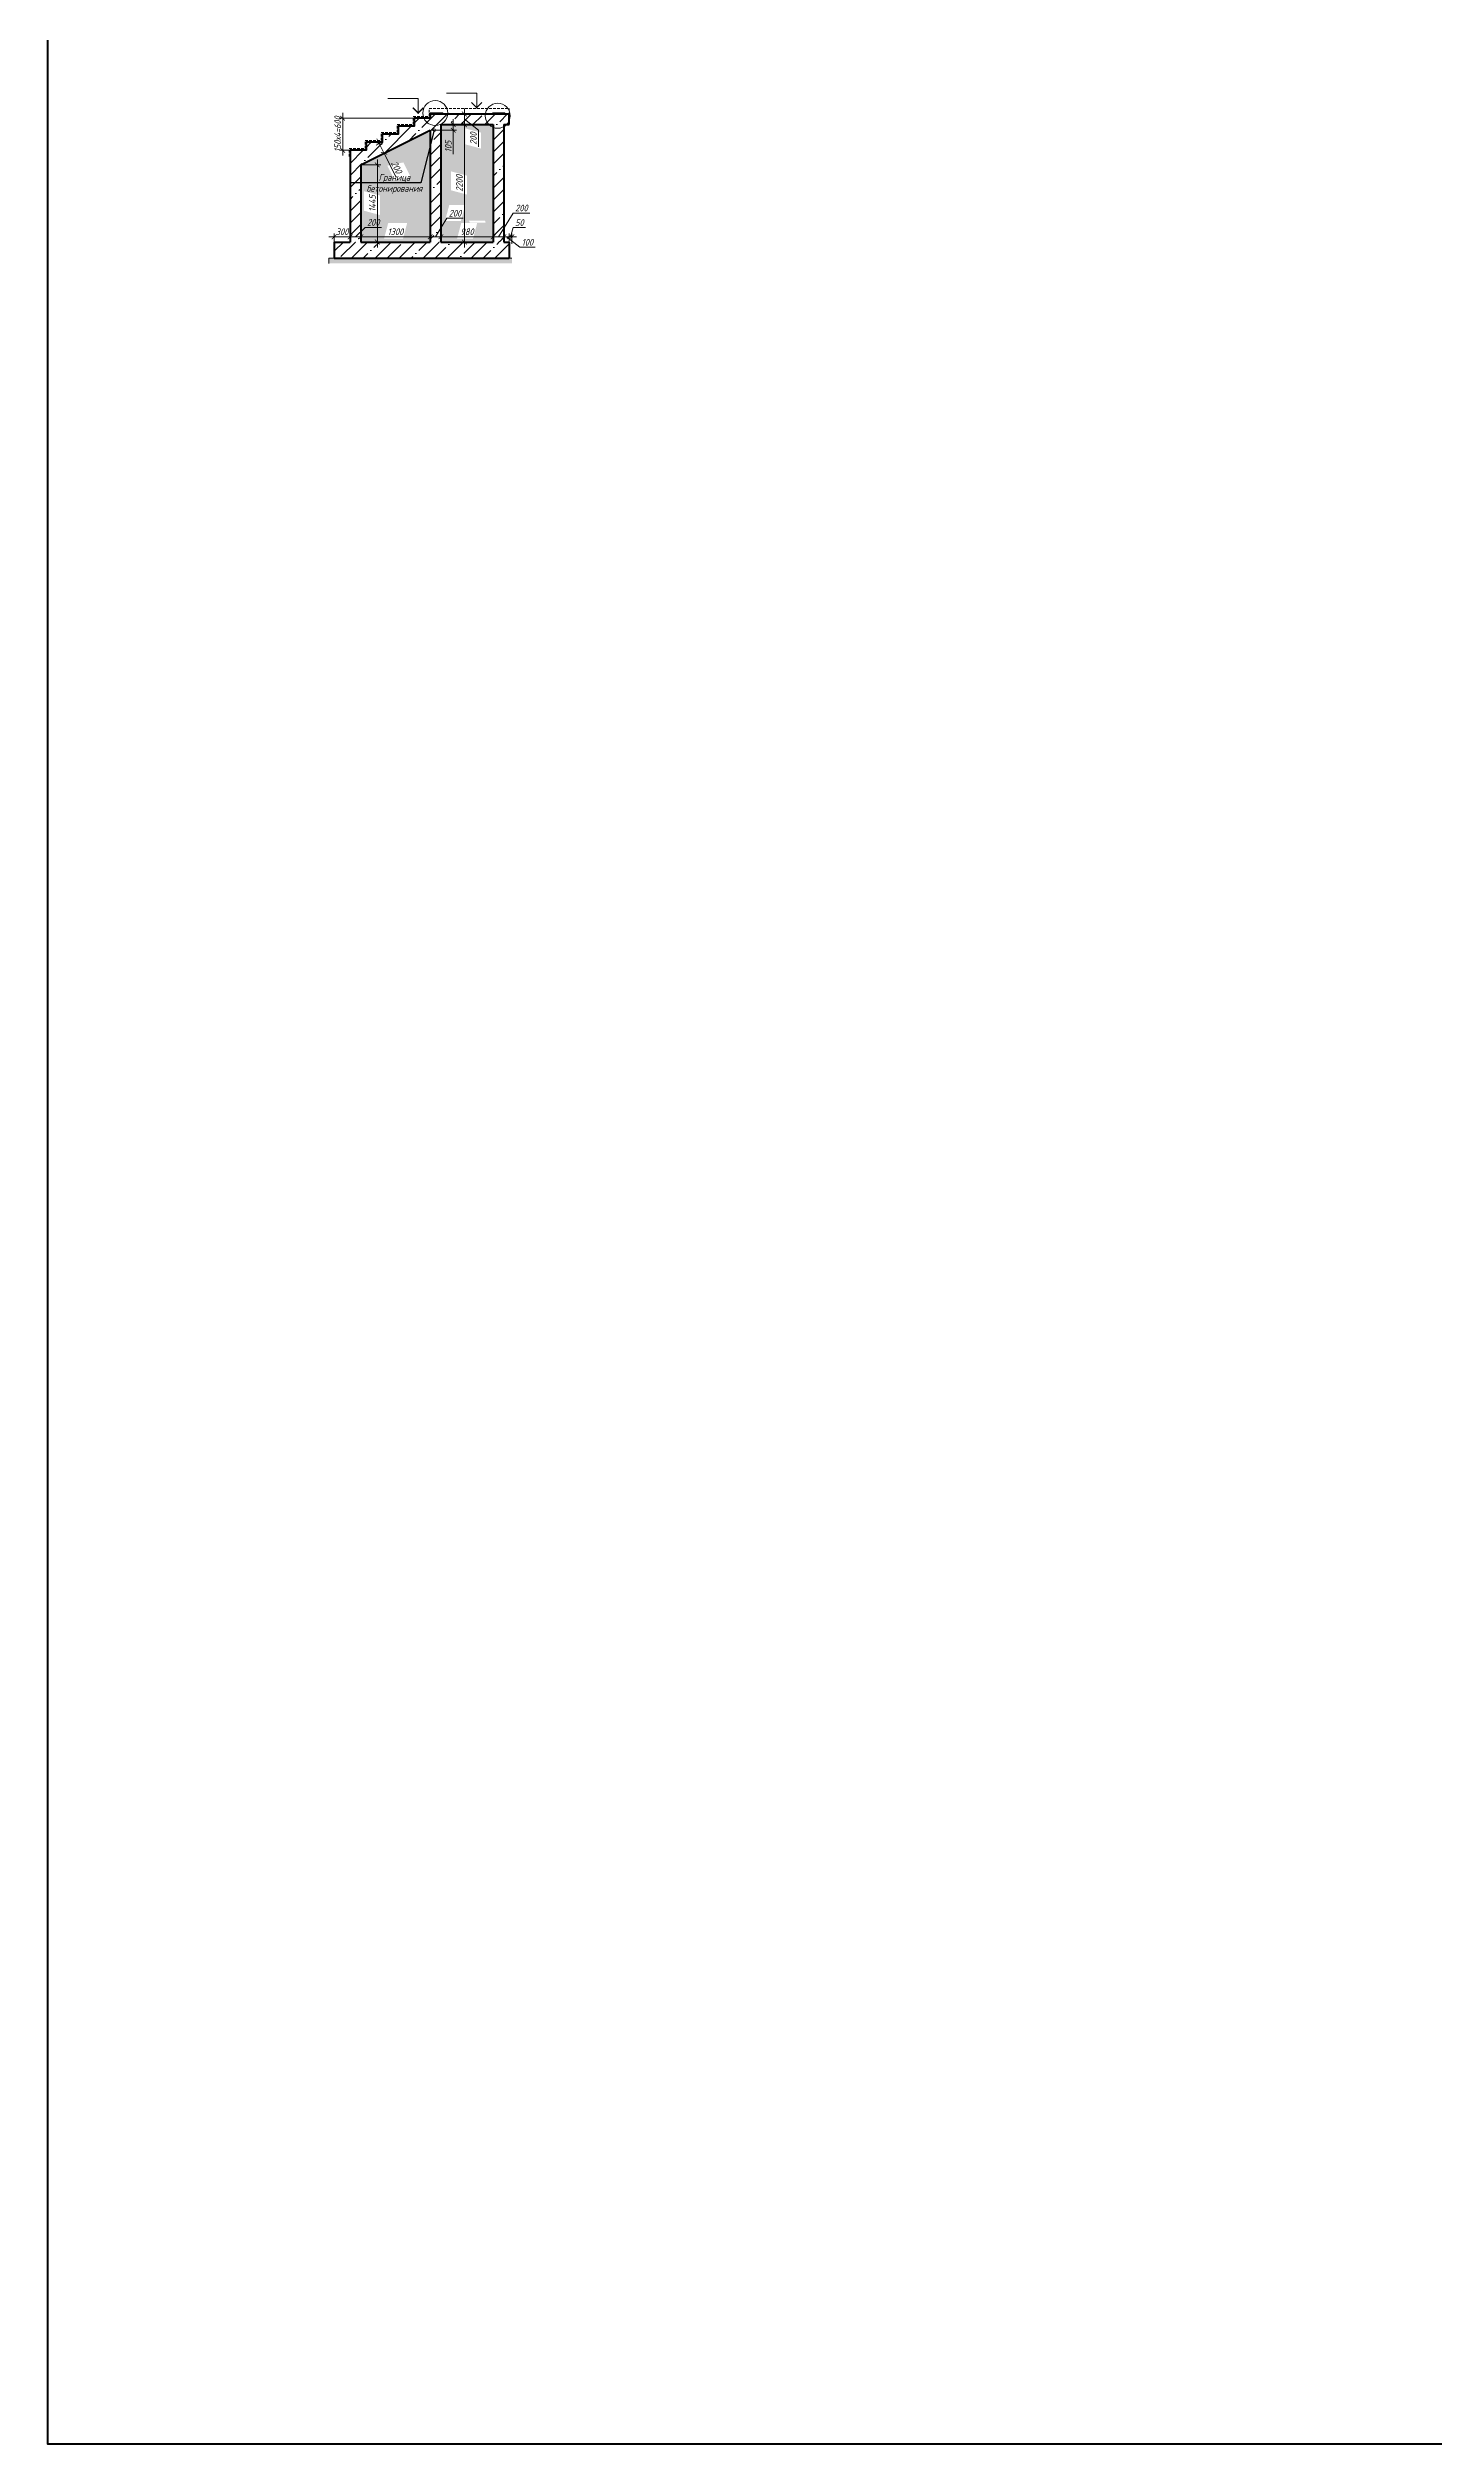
# Model space of a CAD drawing. Header units: millimetres. Extents: x 504091 to 2165846, y 135022 to 442887.
# Drawn here: x 817806 to 843778, y 198692 to 243589 of the extents above; entities that cross this region are included whole.
import ezdxf
from ezdxf import colors
from ezdxf.entities.mleader import LeaderData, LeaderLine
from ezdxf.math import Vec2, Vec3

# ---------------------------------------------------------------- set-up
doc = ezdxf.new("R2010")
doc.units = ezdxf.units.MM
doc.linetypes.add('( Dashed )', pattern=[0.75, 0.5, -0.25])
doc.layers.get('Defpoints').update_dxf_attribs({"color": 255})
doc.layers.add('SGRAND', color=7, linetype='Continuous')
doc.layers.add('металл', color=124, linetype='Continuous')
for name, color, linetype, lineweight in [('Лестницы', 7, 'Continuous', 18), ('Монолит тонкий', 204, 'Continuous', 9), ('Размер', 7, 'Continuous', 13), ('размеры', 7, 'Continuous', 9), ('Размеры КР', 164, 'Continuous', 9)]:
    doc.layers.add(name, color=color, linetype=linetype, lineweight=lineweight)
doc.styles.add('GOST 2.304_new', font='isocpeur.ttf', dxfattribs={"width": 0.9, "oblique": 15})
doc.dimstyles.new('SPDS 1_50', dxfattribs={"dimscale": 50, "dimtxt": 2.5, "dimasz": 1.77, "dimexe": 1.25, "dimexo": 0.625, "dimtad": 1, "dimdec": 0, "dimrnd": 0.001, "dimzin": 9, "dimtxsty": 'GOST 2.304_new', "dimblk": 'ARCHTICK', "dimcen": 2.5, "dimdle": 2, "dimclrt": 256, "dimadec": 0, "dimazin": 2, "dimtfac": 0.75, "dimtdec": 0, "dimtmove": 1, "dimatfit": 3, "dimfxl": 0, "dimtolj": 1, "dimlwd": 9, "dimlwe": 9, "dimarcsym": 0})

# ---------------------------------------------------------------- blocks, each defined once
blk = doc.blocks.new('_ArchTick')
at = {"color": 0, "linetype": 'ByBlock', "const_width": 0.15}
blk.add_lwpolyline([(-0.5, -0.5), (0.5, 0.5)], dxfattribs=at)
blk = doc.blocks.new('*D1558')
at = {"layer": 'Defpoints', "color": 0, "lineweight": 20, "transparency": 16777216}
for p in [(823468, 240051), (823468, 239952), (823168, 239652)]:
    blk.add_point(p, dxfattribs=at)
at = {"layer": 'Размеры КР', "color": 0, "lineweight": 9, "transparency": 16777216}
for p, q in [((823068, 240051), (823568, 240051)), ((823168, 239683), (823168, 240114)), ((823468, 239983), (823468, 240114))]:
    blk.add_line(p, q, dxfattribs=at)
at = {"layer": 'Размеры КР', "color": 0, "lineweight": 9, "transparency": 16777216, "xscale": 88.5, "yscale": 88.5, "zscale": 88.5, "rotation": 180}
blk.add_blockref('_ArchTick', (823168, 240051), dxfattribs=at)
at = {"layer": 'Размеры КР', "color": 0, "lineweight": 9, "transparency": 16777216, "xscale": 88.5, "yscale": 88.5, "zscale": 88.5}
blk.add_blockref('_ArchTick', (823468, 240051), dxfattribs=at)
at = {"layer": 'Размеры КР', "lineweight": 20, "transparency": 16777216, "insert": (823318, 240145), "char_height": 125, "attachment_point": 5, "style": 'GOST 2.304_new'}
blk.add_mtext('\\A1;300', dxfattribs=at)
blk = doc.blocks.new('*D1559')
at = {"layer": 'Defpoints', "color": 0, "lineweight": 20, "transparency": 16777216}
for p in [(823468, 239952), (823668, 240051), (823668, 239952)]:
    blk.add_point(p, dxfattribs=at)
at = {"layer": 'Размеры КР', "color": 0, "lineweight": 9, "transparency": 16777216}
for p, q in [((823568, 240051), (823747, 240227)), ((823747, 240227), (824057, 240227)), ((823368, 240051), (823768, 240051)), ((823468, 239983), (823468, 240114)), ((823668, 239983), (823668, 240114))]:
    blk.add_line(p, q, dxfattribs=at)
at = {"layer": 'Размеры КР', "color": 0, "lineweight": 9, "transparency": 16777216, "xscale": 88.5, "yscale": 88.5, "zscale": 88.5, "rotation": 180}
blk.add_blockref('_ArchTick', (823468, 240051), dxfattribs=at)
at = {"layer": 'Размеры КР', "color": 0, "lineweight": 9, "transparency": 16777216, "xscale": 88.5, "yscale": 88.5, "zscale": 88.5}
blk.add_blockref('_ArchTick', (823668, 240051), dxfattribs=at)
at = {"layer": 'Размеры КР', "lineweight": 20, "transparency": 16777216, "insert": (823902, 240321), "char_height": 125, "attachment_point": 5, "style": 'GOST 2.304_new'}
blk.add_mtext('\\A1;200', dxfattribs=at)
blk = doc.blocks.new('*D1560')
at = {"layer": 'Defpoints', "color": 0, "lineweight": 20, "transparency": 16777216}
for p in [(823668, 239952), (824968, 240051), (824968, 239952)]:
    blk.add_point(p, dxfattribs=at)
at = {"layer": 'Размеры КР', "color": 0, "lineweight": 9, "transparency": 16777216}
for p, q in [((823568, 240051), (825068, 240051)), ((823668, 239983), (823668, 240114)), ((824968, 239983), (824968, 240114))]:
    blk.add_line(p, q, dxfattribs=at)
at = {"layer": 'Размеры КР', "color": 0, "lineweight": 9, "transparency": 16777216, "xscale": 88.5, "yscale": 88.5, "zscale": 88.5, "rotation": 180}
blk.add_blockref('_ArchTick', (823668, 240051), dxfattribs=at)
at = {"layer": 'Размеры КР', "color": 0, "lineweight": 9, "transparency": 16777216, "xscale": 88.5, "yscale": 88.5, "zscale": 88.5}
blk.add_blockref('_ArchTick', (824968, 240051), dxfattribs=at)
at = {"layer": 'Размеры КР', "lineweight": 20, "transparency": 16777216, "insert": (824318, 240145), "char_height": 125, "attachment_point": 5, "style": 'GOST 2.304_new'}
blk.add_mtext('\\A1;1300', dxfattribs=at)
blk = doc.blocks.new('*D1561')
at = {"layer": 'Defpoints', "color": 0, "lineweight": 20, "transparency": 16777216}
for p in [(824968, 239952), (825168, 240051), (825168, 239952)]:
    blk.add_point(p, dxfattribs=at)
at = {"layer": 'Размеры КР', "color": 0, "lineweight": 9, "transparency": 16777216}
for p, q in [((825068, 240051), (825279, 240398)), ((825279, 240398), (825589, 240398)), ((824868, 240051), (825268, 240051)), ((824968, 239983), (824968, 240114)), ((825168, 239983), (825168, 240114))]:
    blk.add_line(p, q, dxfattribs=at)
at = {"layer": 'Размеры КР', "color": 0, "lineweight": 9, "transparency": 16777216, "xscale": 88.5, "yscale": 88.5, "zscale": 88.5, "rotation": 180}
blk.add_blockref('_ArchTick', (824968, 240051), dxfattribs=at)
at = {"layer": 'Размеры КР', "color": 0, "lineweight": 9, "transparency": 16777216, "xscale": 88.5, "yscale": 88.5, "zscale": 88.5}
blk.add_blockref('_ArchTick', (825168, 240051), dxfattribs=at)
at = {"layer": 'Размеры КР', "lineweight": 20, "transparency": 16777216, "insert": (825434, 240492), "char_height": 125, "attachment_point": 5, "style": 'GOST 2.304_new'}
blk.add_mtext('\\A1;200', dxfattribs=at)
blk = doc.blocks.new('*D1562')
at = {"layer": 'Defpoints', "color": 0, "lineweight": 20, "transparency": 16777216}
for p in [(825168, 239952), (826148, 240051), (826148, 239952)]:
    blk.add_point(p, dxfattribs=at)
at = {"layer": 'Размеры КР', "color": 0, "lineweight": 9, "transparency": 16777216}
for p, q in [((825068, 240051), (826248, 240051)), ((825168, 239983), (825168, 240114)), ((826148, 239983), (826148, 240114))]:
    blk.add_line(p, q, dxfattribs=at)
at = {"layer": 'Размеры КР', "color": 0, "lineweight": 9, "transparency": 16777216, "xscale": 88.5, "yscale": 88.5, "zscale": 88.5, "rotation": 180}
blk.add_blockref('_ArchTick', (825168, 240051), dxfattribs=at)
at = {"layer": 'Размеры КР', "color": 0, "lineweight": 9, "transparency": 16777216, "xscale": 88.5, "yscale": 88.5, "zscale": 88.5}
blk.add_blockref('_ArchTick', (826148, 240051), dxfattribs=at)
at = {"layer": 'Размеры КР', "lineweight": 20, "transparency": 16777216, "insert": (825658, 240145), "char_height": 125, "attachment_point": 5, "style": 'GOST 2.304_new'}
blk.add_mtext('\\A1;980', dxfattribs=at)
blk = doc.blocks.new('*D1563')
at = {"layer": 'Defpoints', "color": 0, "lineweight": 20, "transparency": 16777216}
for p in [(826148, 239952), (826348, 240051), (826348, 239952)]:
    blk.add_point(p, dxfattribs=at)
at = {"layer": 'Размеры КР', "color": 0, "lineweight": 9, "transparency": 16777216}
for p, q in [((826248, 240051), (826523, 240496)), ((826523, 240496), (826833, 240496)), ((826048, 240051), (826448, 240051)), ((826148, 239983), (826148, 240114)), ((826348, 239983), (826348, 240114))]:
    blk.add_line(p, q, dxfattribs=at)
at = {"layer": 'Размеры КР', "color": 0, "lineweight": 9, "transparency": 16777216, "xscale": 88.5, "yscale": 88.5, "zscale": 88.5, "rotation": 180}
blk.add_blockref('_ArchTick', (826148, 240051), dxfattribs=at)
at = {"layer": 'Размеры КР', "color": 0, "lineweight": 9, "transparency": 16777216, "xscale": 88.5, "yscale": 88.5, "zscale": 88.5}
blk.add_blockref('_ArchTick', (826348, 240051), dxfattribs=at)
at = {"layer": 'Размеры КР', "lineweight": 20, "transparency": 16777216, "insert": (826678, 240590), "char_height": 125, "attachment_point": 5, "style": 'GOST 2.304_new'}
blk.add_mtext('\\A1;200', dxfattribs=at)
blk = doc.blocks.new('*D1564')
at = {"layer": 'Defpoints', "color": 0, "lineweight": 20, "transparency": 16777216}
for p in [(826348, 239952), (826448, 240051), (826448, 239952)]:
    blk.add_point(p, dxfattribs=at)
at = {"layer": 'Размеры КР', "color": 0, "lineweight": 9, "transparency": 16777216}
for p, q in [((826248, 240051), (826548, 240051)), ((826348, 239983), (826348, 240114)), ((826398, 240051), (826646, 239854)), ((826448, 239983), (826448, 240114)), ((826646, 239854), (826933, 239854))]:
    blk.add_line(p, q, dxfattribs=at)
at = {"layer": 'Размеры КР', "color": 0, "lineweight": 9, "transparency": 16777216, "xscale": 88.5, "yscale": 88.5, "zscale": 88.5, "rotation": 180}
blk.add_blockref('_ArchTick', (826348, 240051), dxfattribs=at)
at = {"layer": 'Размеры КР', "color": 0, "lineweight": 9, "transparency": 16777216, "xscale": 88.5, "yscale": 88.5, "zscale": 88.5}
blk.add_blockref('_ArchTick', (826448, 240051), dxfattribs=at)
at = {"layer": 'Размеры КР', "lineweight": 20, "transparency": 16777216, "insert": (826790, 239948), "char_height": 125, "attachment_point": 5, "style": 'GOST 2.304_new'}
blk.add_mtext('\\A1;100', dxfattribs=at)
blk = doc.blocks.new('*D1554')
at = {"layer": 'Defpoints', "color": 0, "lineweight": 20, "transparency": 16777216}
for p in [(823329, 242272), (824668, 242272), (823468, 241672)]:
    blk.add_point(p, dxfattribs=at)
at = {"layer": 'Размеры КР', "color": 0, "lineweight": 9, "transparency": 16777216}
for p, q in [((824637, 242272), (823267, 242272)), ((823329, 241572), (823329, 242372)), ((823437, 241672), (823267, 241672))]:
    blk.add_line(p, q, dxfattribs=at)
at = {"layer": 'Размеры КР', "color": 0, "lineweight": 9, "transparency": 16777216, "xscale": 88.5, "yscale": 88.5, "zscale": 88.5}
for p, rotation in [((823329, 242272), 90), ((823329, 241672), 270)]:
    blk.add_blockref('_ArchTick', p, dxfattribs=dict(at, rotation=rotation))
at = {"layer": 'Размеры КР', "lineweight": 20, "transparency": 16777216, "insert": (823235, 241972), "char_height": 125, "attachment_point": 5, "rotation": 90, "style": 'GOST 2.304_new'}
blk.add_mtext('\\A1;{\\W0.8;150х4=600}', dxfattribs=at)
blk = doc.blocks.new('*D1555')
at = {"layer": 'Defpoints', "color": 0, "lineweight": 20, "transparency": 16777216}
for p in [(826448, 239884), (826498, 240051), (826498, 239884)]:
    blk.add_point(p, dxfattribs=at)
at = {"layer": 'Размеры КР', "color": 0, "lineweight": 9, "transparency": 16777216}
for p, q in [((826473, 240051), (826525, 240223)), ((826525, 240223), (826756, 240223)), ((826448, 240051), (826360, 240051)), ((826448, 239916), (826448, 240114)), ((826448, 240051), (826498, 240051)), ((826448, 240051), (826498, 240051)), ((826498, 239916), (826498, 240114)), ((826498, 240051), (826587, 240051))]:
    blk.add_line(p, q, dxfattribs=at)
at = {"layer": 'Размеры КР', "color": 0, "lineweight": 9, "transparency": 16777216, "xscale": 88.5, "yscale": 88.5, "zscale": 88.5}
blk.add_blockref('_ArchTick', (826448, 240051), dxfattribs=at)
at = {"layer": 'Размеры КР', "color": 0, "lineweight": 9, "transparency": 16777216, "xscale": 88.5, "yscale": 88.5, "zscale": 88.5, "rotation": 180}
blk.add_blockref('_ArchTick', (826498, 240051), dxfattribs=at)
at = {"layer": 'Размеры КР', "lineweight": 20, "transparency": 16777216, "insert": (826640, 240317), "char_height": 125, "attachment_point": 5, "style": 'GOST 2.304_new'}
blk.add_mtext('\\A1;50', dxfattribs=at)
blk = doc.blocks.new('*D1556')
at = {"layer": 'Defpoints', "color": 0, "lineweight": 20, "transparency": 16777216}
for p in [(823668, 241398), (823978, 241398), (823668, 239952)]:
    blk.add_point(p, dxfattribs=at)
at = {"layer": 'Размеры КР', "color": 0, "lineweight": 9, "transparency": 16777216}
for p, q in [((823700, 241398), (824041, 241398)), ((823978, 239852), (823978, 241498)), ((823700, 239952), (824041, 239952))]:
    blk.add_line(p, q, dxfattribs=at)
at = {"layer": 'Размеры КР', "color": 0, "lineweight": 9, "transparency": 16777216, "xscale": 88.5, "yscale": 88.5, "zscale": 88.5}
for p, rotation in [((823978, 241398), 90), ((823978, 239952), 270)]:
    blk.add_blockref('_ArchTick', p, dxfattribs=dict(at, rotation=rotation))
at = {"layer": 'Размеры КР', "lineweight": 20, "transparency": 16777216, "insert": (823885, 240675), "char_height": 125, "attachment_point": 5, "rotation": 90, "style": 'GOST 2.304_new'}
blk.add_mtext('\\A1;1445', dxfattribs=at)
blk = doc.blocks.new('*D1557')
at = {"layer": 'Defpoints', "color": 0, "lineweight": 20, "transparency": 16777216}
for p in [(824068, 241822), (824103, 241616), (824158, 241643)]:
    blk.add_point(p, dxfattribs=at)
at = {"layer": 'Размеры КР', "color": 0, "lineweight": 9, "transparency": 16777216}
for p, q in [((824040, 241808), (823957, 241767)), ((823968, 241884), (824147, 241526)), ((824130, 241629), (824047, 241588)), ((824324, 241173), (824103, 241616))]:
    blk.add_line(p, q, dxfattribs=at)
at = {"layer": 'Размеры КР', "color": 0, "lineweight": 9, "transparency": 16777216, "xscale": 88.5, "yscale": 88.5, "zscale": 88.5}
for p, rotation in [((824013, 241795), 116.5650511771525), ((824103, 241616), 296.5650511771526)]:
    blk.add_blockref('_ArchTick', p, dxfattribs=dict(at, rotation=rotation))
at = {"layer": 'Размеры КР', "lineweight": 20, "transparency": 16777216, "insert": (824338, 241354), "char_height": 125, "attachment_point": 5, "rotation": 296.5651, "style": 'GOST 2.304_new'}
blk.add_mtext('\\A1;200', dxfattribs=at)
blk = doc.blocks.new('*D1552')
at = {"layer": 'Defpoints', "color": 0, "lineweight": 20, "transparency": 16777216}
for p in [(825168, 242152), (825272, 239952), (825609, 239952)]:
    blk.add_point(p, dxfattribs=at)
at = {"layer": 'Размеры КР', "color": 0, "lineweight": 9, "transparency": 16777216}
for p, q in [((825200, 242152), (825671, 242152)), ((825609, 242252), (825609, 239852)), ((825304, 239952), (825671, 239952))]:
    blk.add_line(p, q, dxfattribs=at)
at = {"layer": 'Размеры КР', "color": 0, "lineweight": 9, "transparency": 16777216, "xscale": 88.5, "yscale": 88.5, "zscale": 88.5}
for p, rotation in [((825609, 242152), 90), ((825609, 239952), 270)]:
    blk.add_blockref('_ArchTick', p, dxfattribs=dict(at, rotation=rotation))
at = {"layer": 'Размеры КР', "lineweight": 20, "transparency": 16777216, "insert": (825515, 241052), "char_height": 125, "attachment_point": 5, "rotation": 90, "style": 'GOST 2.304_new'}
blk.add_mtext('\\A1;2200', dxfattribs=at)
blk = doc.blocks.new('*D1553')
at = {"layer": 'Defpoints', "color": 0, "lineweight": 20, "transparency": 16777216}
for p in [(825435, 242352), (825435, 242152), (825609, 242352)]:
    blk.add_point(p, dxfattribs=at)
at = {"layer": 'Размеры КР', "color": 0, "lineweight": 9, "transparency": 16777216}
for p, q in [((825609, 242052), (825609, 242452)), ((825467, 242352), (825671, 242352)), ((825467, 242152), (825671, 242152)), ((825609, 242252), (825873, 242046)), ((825873, 242046), (825873, 241736))]:
    blk.add_line(p, q, dxfattribs=at)
at = {"layer": 'Размеры КР', "color": 0, "lineweight": 9, "transparency": 16777216, "xscale": 88.5, "yscale": 88.5, "zscale": 88.5}
for p, rotation in [((825609, 242352), 90), ((825609, 242152), 270)]:
    blk.add_blockref('_ArchTick', p, dxfattribs=dict(at, rotation=rotation))
at = {"layer": 'Размеры КР', "lineweight": 20, "transparency": 16777216, "insert": (825779, 241891), "char_height": 125, "attachment_point": 5, "rotation": 90, "style": 'GOST 2.304_new'}
blk.add_mtext('\\A1;200', dxfattribs=at)
blk = doc.blocks.new('*D1551')
at = {"layer": 'Defpoints', "color": 0, "lineweight": 20, "transparency": 16777216}
for p in [(824968, 242048), (825168, 242152), (825400, 242048)]:
    blk.add_point(p, dxfattribs=at)
at = {"layer": 'Размеры КР', "color": 0, "lineweight": 9, "transparency": 16777216}
for p, q in [((825000, 242048), (825462, 242048)), ((825200, 242152), (825462, 242152)), ((825400, 242252), (825400, 241948)), ((825400, 241598), (825400, 242048))]:
    blk.add_line(p, q, dxfattribs=at)
at = {"layer": 'Размеры КР', "color": 0, "lineweight": 9, "transparency": 16777216, "xscale": 88.5, "yscale": 88.5, "zscale": 88.5}
for p, rotation in [((825400, 242152), 90), ((825400, 242048), 270)]:
    blk.add_blockref('_ArchTick', p, dxfattribs=dict(at, rotation=rotation))
at = {"layer": 'Размеры КР', "lineweight": 20, "transparency": 16777216, "insert": (825306, 241742), "char_height": 125, "attachment_point": 5, "rotation": 90, "style": 'GOST 2.304_new'}
blk.add_mtext('\\A1;105', dxfattribs=at)
blk = doc.blocks.new('_DotSmall')
at = {"color": 0, "linetype": 'ByBlock', "lineweight": 35, "const_width": 0.5}
blk.add_lwpolyline([(-0.0625, 0, 1), (0.0625, 0, 1)], format="xyb", close=True, dxfattribs=at)

msp = doc.modelspace()

# ---------------------------------------------------------------- hatches: boundary and pattern name
at = {"layer": 'SGRAND', "lineweight": 20}
h = msp.add_hatch(dxfattribs=at)
h.set_pattern_fill('ANSI35', color=256, scale=50)
h.set_pattern_definition([(45, (-55478.14, -12495.15), (-224.5064, 224.5064), []), (45, (-55253.64, -12495.15), (-224.5064, 224.5064), [396.875, -79.375, 0, -79.375])])
edge = h.paths.add_edge_path()
edge.add_line((824968.4193, 242048.5158), (824968.4193, 239962.1303))
edge.add_line((824968.4193, 239962.1303), (825168.4193, 239962.1303))
edge.add_line((825168.4193, 239962.1303), (825168.4193, 242152.1303))
edge.add_line((825168.4193, 242152.1303), (826148.4193, 242152.1303))
edge.add_line((826148.4193, 242152.1303), (826148.4193, 239962.1303))
edge.add_line((826148.4193, 239962.1303), (826228.2062, 239962.1303))
edge.add_arc((826233.703, 239965.1047), 6.25, 70.30282867, 208.41815738, ccw=False)
edge.add_arc((826233.703, 239965.1047), 6.25, -28.41815738, 70.30282867, ccw=False)
edge.add_line((826239.1999, 239962.1303), (826348.4193, 239962.1303))
edge.add_line((826348.4193, 239962.1303), (826348.4193, 242152.1303))
edge.add_line((826348.4193, 242152.1303), (826448.4348, 242152.1303))
edge.add_line((826448.4348, 242152.1303), (826448.4348, 242352.1303))
edge.add_line((826448.4348, 242352.1303), (824968.4348, 242352.1303))
edge.add_line((824968.4348, 242352.1303), (824968.4348, 242272.1303))
edge.add_line((824968.4348, 242272.1303), (824668.4348, 242272.1303))
edge.add_line((824668.4348, 242272.1303), (824668.4348, 242122.1303))
edge.add_line((824668.4348, 242122.1303), (824368.4348, 242122.1303))
edge.add_line((824368.4348, 242122.1303), (824368.4348, 241972.1303))
edge.add_line((824368.4348, 241972.1303), (824068.4348, 241972.1303))
edge.add_line((824068.4348, 241972.1303), (824068.4348, 241822.1303))
edge.add_line((824068.4348, 241822.1303), (823768.4348, 241822.1303))
edge.add_line((823768.4348, 241822.1303), (823768.4348, 241672.1303))
edge.add_line((823768.4348, 241672.1303), (823468.4193, 241672.1303))
edge.add_line((823468.4193, 241672.1303), (823468.4193, 239962.1303))
edge.add_line((823468.4193, 239962.1303), (823668.4193, 239962.1303))
edge.add_line((823668.4193, 239962.1303), (823668.4193, 241398.5158))
edge.add_line((823668.4193, 241398.5158), (824968.4193, 242048.5158))
edge = h.paths.add_edge_path()
edge.add_arc((826233.703, 239965.1047), 6.25, 208.41815738, 250.30282867, ccw=False)
edge.add_line((826228.2062, 239962.1303), (826148.4193, 239952.1303))
edge.add_line((826148.4193, 239952.1303), (825168.4193, 239952.1303))
edge.add_line((825168.4193, 239952.1303), (824968.4193, 239952.1303))
edge.add_line((824968.4193, 239952.1303), (823668.4193, 239952.1303))
edge.add_line((823668.4193, 239952.1303), (823468.4193, 239952.1303))
edge.add_line((823468.4193, 239952.1303), (823168.4193, 239952.1303))
edge.add_line((823168.4193, 239952.1303), (823168.4193, 239652.1303))
edge.add_line((823168.4193, 239652.1303), (826125.2394, 239652.1303))
edge.add_line((826125.2394, 239652.1303), (826231.5965, 239959.2204))
edge = h.paths.add_edge_path()
edge.add_line((826448.4348, 239952.1303), (826348.4193, 239952.1303))
edge.add_line((826348.4193, 239952.1303), (826239.1999, 239962.1303))
edge.add_arc((826233.703, 239965.1047), 6.25, 250.30282867, 331.58184262, ccw=False)
edge.add_line((826231.5965, 239959.2204), (826125.2394, 239662.1303))
edge.add_line((826125.2394, 239662.1303), (826448.4348, 239662.1303))
edge.add_line((826448.4348, 239662.1303), (826448.4348, 239952.1303))
at = {"layer": 'SGRAND', "lineweight": 9}
h = msp.add_hatch(dxfattribs=at)
h.set_pattern_fill('AR-SAND', color=256)
h.set_pattern_definition([(37.5, (-56233.378, -22801.37), (-1.6000313, 48.9413237), [0, -38.608, 0, -43.18, 0, -41.275]), (7.5, (-56233.38, -22801.37), (44.9523283, 71.68251), [0, -20.828, 0, -34.798, 0, -13.335]), (327.5, (-56264.62, -22801.37), (79.099237, 0.1437185), [0, -12.7, 0, -45.72, 0, -59.69]), (317.5, (-56264.62, -22801.37), (76.355645, 22.2929323), [0, -6.35, 0, -29.972, 0, -34.29])])
h.paths.add_polyline_path([(824878.4193, 242003.5158), (823668.4193, 241398.5158), (823668.4193, 239962.1303), (824968.4193, 239962.1303), (824968.4193, 242003.5158)])
h.paths.add_polyline_path([(826148.4193, 242152.1303), (825168.4193, 242152.1303), (825168.4193, 239962.1303), (826148.4193, 239962.1303)])
h.paths.add_polyline_path([(824102.6869, 240012.4265), (824457.6869, 240012.4265), (824537.5011, 240310.2968), (824182.5011, 240310.2968)], flags=16)
h.paths.add_polyline_path([(824027.3882, 240458.4657), (824027.3882, 240824.7157), (823729.5179, 240904.5298), (823729.5179, 240538.2798)], flags=16)
h.paths.add_polyline_path([(824164.4731, 241382.4823), (824298.0782, 241115.2722), (824600.1955, 241177.0959), (824466.5904, 241444.3061)], flags=16)
h.paths.add_polyline_path([(825246.1056, 240348.9167), (825544.8556, 240348.9167), (825624.6697, 240646.7871), (825325.9197, 240646.7871)], flags=16)
h.paths.add_polyline_path([(825470.8119, 240012.4265), (825769.5619, 240012.4265), (825849.3761, 240310.2968), (825550.6261, 240310.2968)], flags=16)
h.paths.add_polyline_path([(825707.5575, 240317.6419), (826006.3075, 240317.6419), (825995.8155, 240353.7145), (825697.0655, 240353.7145)], flags=16)
h.paths.add_polyline_path([(825657.6713, 240841.3979), (825657.6713, 241196.3979), (825359.8009, 241276.212), (825359.8009, 240921.212)], flags=16)
h.paths.add_polyline_path([(825921.5822, 241703.5425), (825921.5822, 242002.2925), (825623.7119, 242082.1066), (825623.7119, 241783.3566)], flags=16)
at = {"layer": 'SGRAND', "lineweight": 20}
h = msp.add_hatch(dxfattribs=at)
h.set_pattern_fill('AR-CONC', color=256, scale=0.5)
h.set_pattern_definition([(50, (-56233.38, -22811.37), (91.0923345, -7.969543), [9.525, -104.775]), (355, (-56233.38, -22811.37), (-17.621711, 95.528423), [7.62, -83.820292]), (100.451445, (-56225.79, -22812.03), (73.4706235, 87.558876), [8.095004, -89.045122]), (46.1842, (-56233.38, -22785.97), (135.53952, -21.021164), [14.2875, -157.1625]), (96.635558, (-56222.08, -22787.72), (118.702067, 123.713062), [12.142512, -133.567804]), (351.184151, (-56233.38, -22785.97), (118.702067, 123.713062), [11.429984, -125.729866]), (21, (-56220.68, -22792.32), (75.8071956, -51.132599), [9.525, -104.775]), (326, (-56220.68, -22792.32), (30.901014, 92.093983), [7.62, -83.82]), (71.451445, (-56214.36, -22796.58), (106.70821, 40.9613844), [8.095004, -89.044969]), (37.5, (-56233.378, -22811.37), (1.5443016, 42.2775194), [0, -82.804, 0, -85.09, 0, -84.1375]), (7.5, (-56233.378, -22811.37), (33.4098313, 50.0902874), [0, -48.514, 0, -80.899, 0, -32.0675]), (327.5, (-56261.7, -22811.37), (67.7952976, -2.864372), [0, -31.75, 0, -99.06, 0, -131.445]), (317.5, (-56274.4, -22811.37), (74.0645907, 12.7132455), [0, -41.275, 0, -65.786, 0, -93.345])])
h.paths.add_polyline_path([(826498.4348, 239652.1303), (826448.4348, 239652.1303), (823168.4193, 239652.1303), (823068.4193, 239652.1303), (823068.4193, 239552.1303), (826498.4348, 239552.1303)])

# ---------------------------------------------------------------- linework, layer by layer
at = {"layer": 'Лестницы', "color": 5, "linetype": '( Dashed )', "lineweight": 9, "ltscale": 100}
for points in [[(823748.4348, 241702.1303), (823748.4348, 241852.1303), (824048.4348, 241852.1303), (824048.4348, 242002.1303), (824348.4348, 242002.1303), (824348.4348, 242152.1303), (824648.4348, 242152.1303), (824648.4348, 242302.1303), (824948.4348, 242302.1303), (824948.4348, 242452.1303), (826448.4348, 242452.1303), (826448.4348, 242352.1303)], [(823448.4348, 241552.1303), (823448.4348, 241702.1303), (823748.4348, 241702.1303)]]:
    msp.add_lwpolyline(points, dxfattribs=at)
at = {"layer": 'металл', "lineweight": 50, "ltscale": 500}
for points in [[(824968.4348, 242368.1303), (825198.4348, 242368.1303), (825198.4348, 242352.1303), (824968.4348, 242352.1303)], [(826133.4193, 242368.1303), (826363.4193, 242368.1303), (826363.4193, 242352.1303), (826133.4193, 242352.1303)]]:
    msp.add_lwpolyline(points, close=True, dxfattribs=at)
at = {"layer": 'Монолит тонкий', "lineweight": 40, "ltscale": 100}
for p, q in [((823668.4193, 241398.5158), (824968.4193, 242048.5158)), ((824968.4193, 242048.5158), (824968.4193, 239952.1303)), ((824968.4348, 242352.1303), (826448.4348, 242352.1303)), ((825168.4193, 242152.1303), (826148.4193, 242152.1303)), ((825168.4193, 242152.1303), (825168.4193, 239952.1303)), ((826148.4193, 242152.1303), (826148.4193, 239952.1303)), ((826348.4193, 242152.1303), (826448.4348, 242152.1303)), ((826348.4193, 242152.1303), (826348.4193, 239952.1303)), ((826348.4193, 242152.1303), (826448.4348, 242152.1303)), ((826448.4348, 242152.1303), (826448.4348, 242352.1303)), ((823668.4193, 241398.5158), (823668.4193, 239952.1303)), ((823168.4193, 239952.1303), (823468.4193, 239952.1303)), ((823168.4193, 239952.1303), (823168.4193, 239652.1303)), ((823668.4193, 239952.1303), (824968.4193, 239952.1303)), ((825168.4193, 239952.1303), (826148.4193, 239952.1303)), ((826348.4193, 239952.1303), (826448.4348, 239952.1303)), ((826448.4348, 239952.1303), (826448.4348, 239652.1303)), ((823168.4193, 239652.1303), (826448.4348, 239652.1303))]:
    msp.add_line(p, q, dxfattribs=at)
msp.add_lwpolyline([(824968.4348, 242352.1303), (824968.4348, 242272.1303), (824668.4348, 242272.1303), (824668.4348, 242122.1303), (824368.4348, 242122.1303), (824368.4348, 241972.1303), (824068.4348, 241972.1303), (824068.4348, 241822.1303), (823768.4348, 241822.1303), (823768.4348, 241672.1303), (823468.4193, 241672.1303), (823468.4193, 239952.1303)], dxfattribs=at)
at = {"layer": 'размеры', "ltscale": 50}
for points in [[(824743.3616, 242352.1303), (824743.3616, 242644.434), (824176.24, 242644.434)], [(825839.4191, 242452.1303), (825839.4191, 242744.434), (825272.2976, 242744.434)]]:
    msp.add_lwpolyline(points, dxfattribs=at)
at = {"layer": 'размеры', "ltscale": 50, "const_width": 24}
for points in [[(824843.3616, 242469.1009), (824743.3616, 242369.1009), (824643.3616, 242469.1009)], [(825939.4191, 242569.1009), (825839.4191, 242469.1009), (825739.4191, 242569.1009)]]:
    msp.add_lwpolyline(points, dxfattribs=at)
at = {"layer": 'Размеры КР', "lineweight": 20}
for p, q in [((823068.4193, 239652.1303), (823068.4193, 239552.1303)), ((823068.4193, 239652.1303), (823168.4193, 239652.1303)), ((826448.4348, 239652.1303), (826498.4348, 239652.1303))]:
    msp.add_line(p, q, dxfattribs=at)
at = {"layer": 'Размеры КР', "lineweight": 60}
msp.add_lwpolyline([(817805.6394, 288268.3284), (976107.5028, 288268.3284), (976107.5028, 198692.0549), (817805.6394, 198692.0549)], close=True, dxfattribs=at)
at = {"layer": 'Размеры КР', "lineweight": 20}
for centre in [(825063.0014, 242368.1303), (826233.269, 242317.6527)]:
    msp.add_circle(centre, 233.9262, dxfattribs=at)

# ---------------------------------------------------------------- dimensions: what is measured, and where the dimension line sits
for base, p1, p2, angle, picture, middle, dimtype in [((825608.7361, 242352.1303), (825435.4527, 242152.1303), (825435.4527, 242352.1303), 90, '*D1553', (825872.647, 242014.7717), 160), ((825399.9104, 242047.5158), (825168.4193, 242152.1303), (824968.4193, 242047.5158), 90, '*D1551', (825376.8573, 241742.1052), 160), ((824102.6179, 241615.6151), (824068.4348, 241822.1303), (824157.8775, 241643.2449), 296.56505118, '*D1557', (824288.2981, 241328.5648), 161)]:
    dim = msp.add_linear_dim(base=base, p1=p1, p2=p2, angle=angle, dimstyle='SPDS 1_50', dxfattribs=at)
    dim.commit()
    dim.dimension.update_dxf_attribs({"geometry": picture, "text_midpoint": middle, "dimtype": dimtype})
dim = msp.add_linear_dim(base=(823329.1036, 242272.1303), p1=(823468.4193, 241672.1303), p2=(824668.4348, 242272.1303), angle=90, text='{\\W0.8;150х4=<>}', dimstyle='SPDS 1_50', dxfattribs=at)
dim.commit()
dim.dimension.update_dxf_attribs({"geometry": '*D1554', "text_midpoint": (823329.1036, 241972.1303), "dimtype": 160})
for base, p1, p2, picture, middle in [((825608.7361, 239952.1303), (825168.4193, 242152.1303), (825272.4081, 239952.1303), '*D1552', (825514.9861, 241052.1303)), ((823978.4531, 241397.5158), (823668.4193, 239952.1303), (823668.4193, 241397.5158), '*D1556', (823884.7031, 240674.823))]:
    dim = msp.add_linear_dim(base=base, p1=p1, p2=p2, angle=90, dimstyle='SPDS 1_50', dxfattribs=at)
    dim.commit()
    dim.dimension.update_dxf_attribs({"geometry": picture, "text_midpoint": middle})
for base, p1, p2, picture, middle in [((826348.4193, 240051.3617), (826148.4193, 239952.1303), (826348.4193, 239952.1303), '*D1563', (826554.6098, 240496.31)), ((823468.4193, 240051.3617), (823168.4193, 239652.1303), (823468.4193, 239952.1303), '*D1558', (823318.4193, 240051.3617)), ((823668.4193, 240051.3617), (823468.4193, 239952.1303), (823668.4193, 239952.1303), '*D1559', (823778.0124, 240226.9359)), ((825168.4193, 240051.3617), (824968.4193, 239952.1303), (825168.4193, 239952.1303), '*D1561', (825310.0912, 240397.8519)), ((826448.4348, 240051.3617), (826348.4193, 239952.1303), (826448.4348, 239952.1303), '*D1564', (826677.1328, 239853.8881))]:
    dim = msp.add_linear_dim(base=base, p1=p1, p2=p2, dimstyle='SPDS 1_50', dxfattribs=at)
    dim.commit()
    dim.dimension.update_dxf_attribs({"geometry": picture, "text_midpoint": middle, "dimtype": 160})
for base, p1, p2, picture, middle in [((824968.4193, 240051.3617), (823668.4193, 239952.1303), (824968.4193, 239952.1303), '*D1560', (824318.4193, 240145.1117)), ((826148.4193, 240051.3617), (825168.4193, 239952.1303), (826148.4193, 239952.1303), '*D1562', (825658.4193, 240145.1117)), ((826498.4348, 240051.3617), (826448.4348, 239884.2938), (826498.4348, 239884.2938), '*D1555', (826556.2473, 240316.9867))]:
    dim = msp.add_linear_dim(base=base, p1=p1, p2=p2, dimstyle='SPDS 1_50', dxfattribs=at)
    dim.commit()
    dim.dimension.update_dxf_attribs({"geometry": picture, "text_midpoint": middle})

# ---------------------------------------------------------------- leaders
at = {"layer": 'Размер', "ltscale": 20}
ml = msp.add_multileader_mtext('Standard', dxfattribs=at)
ml.set_content('\\A1;{\\W0.8;Граница бетонирования}', color=256, style='GOST 2.304_new')
ml.set_leader_properties()
ml.set_arrow_properties(name='DOTSMALL')
ml.build(insert=Vec2(0, 0))
ml.multileader.update_dxf_attribs({"text_left_attachment_type": 6, "text_right_attachment_type": 6, "dogleg_length": 1, "arrow_head_size": 100})
ctx = ml.context
ctx.base_point, ctx.char_height, ctx.arrow_head_size, ctx.landing_gap_size, ctx.plane_origin = Vec3(823821.3423, 241064.6106), 125, 100, 0, Vec3(802365.1613, 387201.5721)
ctx.left_attachment, ctx.right_attachment, ctx.text_align_type = 6, 6, 1
notes = []
notes.append((ctx, [(0, (1, 1, 0), (824794.8359, 241064.6106), (-1, 0), 20, [(0, [(825044.3999, 242048.5158)], 0, [])])]))
ctx.mtext.insert, ctx.mtext.rotation, ctx.mtext.width, ctx.mtext.alignment, ctx.mtext.flow_direction = Vec3(824298.0891, 241227.1106), 6.2831853072, 1286.674802, 2, 5
for ctx, leaders in notes:
    for number, flags, end, landing, length, lines in leaders:
        leader = LeaderData()
        leader.index, (leader.has_last_leader_line, leader.has_dogleg_vector, leader.attachment_direction) = number, flags
        leader.last_leader_point, leader.dogleg_vector, leader.dogleg_length = Vec3(end), Vec3(landing), length
        for number, points, colour, breaks in lines:
            line = LeaderLine()
            line.index, line.vertices, line.color, line.breaks = number, Vec3.list(points), colors.encode_raw_color(colour), breaks
            leader.lines.append(line)
        ctx.leaders.append(leader)

doc.saveas('drawing.dxf')
